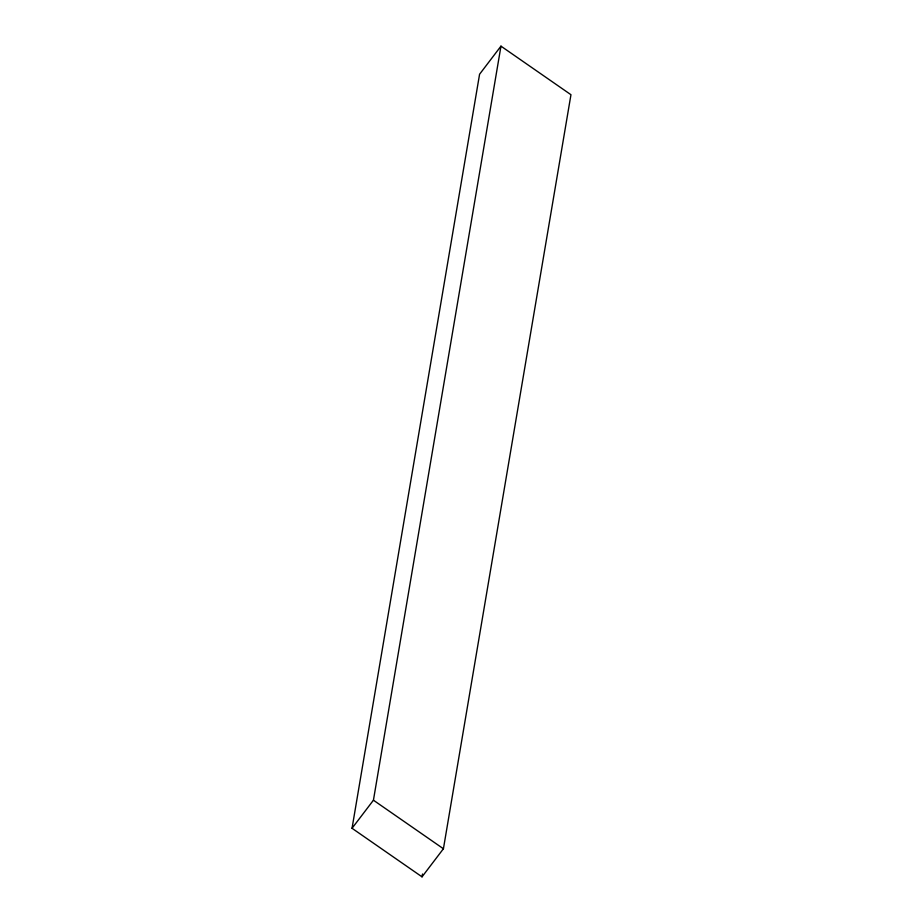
<?xml version="1.0" encoding="UTF-8"?>
<svg xmlns="http://www.w3.org/2000/svg" width="923" height="923" viewBox="0 0 923 923"><rect width="100%" height="100%" fill="white"/><g stroke="black" fill="none" stroke-linecap="round" stroke-linejoin="round"><path stroke-width="1.38" d="M352.044 828.289L479.579 74.244L500.97 46.15L570.956 94.711L443.421 848.756L422.03 876.85L352.044 828.289L373.434 800.206L500.97 46.15M422.03 876.85L422.515 874.012M373.434 800.206L443.421 848.756"/></g></svg>
